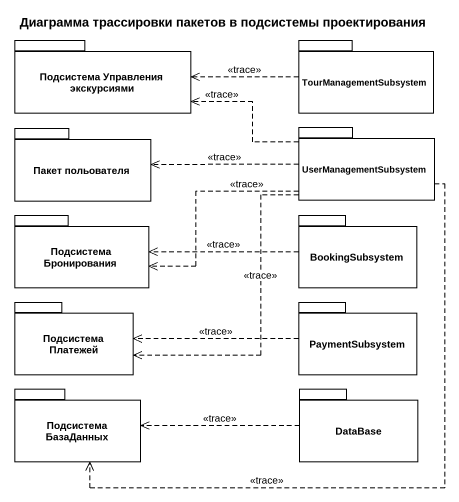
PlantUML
@startuml
title Диаграмма трассировки пакетов в подсистемы проектирования
package "Подсистема Управления экскурсиями" as Подсистема_Управления {
}
package TourManagementSubsystem {
}
package "Пакет польователя" as Пакет_польователя {
}
package UserManagementSubsystem {
}
package "Подсистема Бронирования" as Подсистема_Бронирования {
}
package BookingSubsystem {
}
package "Подсистема Платежей" as Подсистема_Платежей {
}
package PaymentSubsystem {
}
package "Подсистема БазаДанных" as Подсистема_БазаДанных {
}
package "DataBase" as DataBase_ {
}
TourManagementSubsystem .left.> Подсистема_Управления : <<trace>>
UserManagementSubsystem .left.> Подсистема_Управления : <<trace>>
UserManagementSubsystem .left.> Пакет_польователя : <<trace>>
UserManagementSubsystem .left.> Подсистема_Бронирования : <<trace>>
UserManagementSubsystem .left.> Подсистема_Платежей : <<trace>>
UserManagementSubsystem ..> Подсистема_БазаДанных : <<trace>>
BookingSubsystem .left.> Подсистема_Бронирования : <<trace>>
PaymentSubsystem .left.> Подсистема_Платежей : <<trace>>
DataBase_ .left.> Подсистема_БазаДанных : <<trace>>
@enduml
